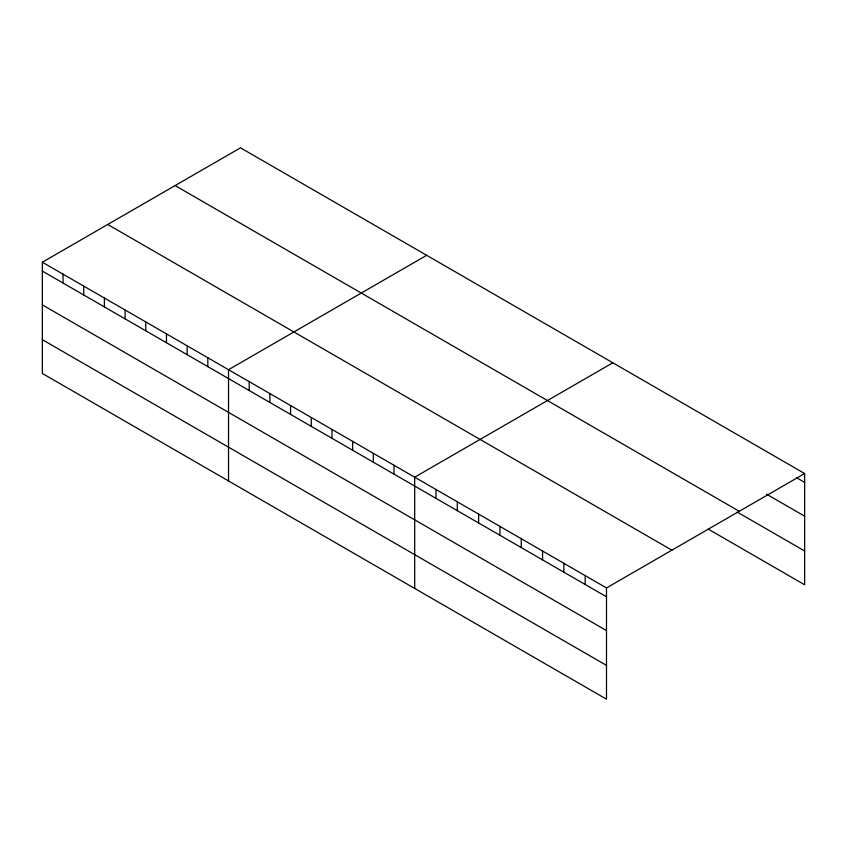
<?xml version="1.0" encoding="UTF-8"?>
<svg xmlns="http://www.w3.org/2000/svg" width="847" height="847" viewBox="0 0 847 847"><rect width="100%" height="100%" fill="white"/><g stroke="black" fill="none" stroke-linecap="round" stroke-linejoin="round"><path stroke-width="1.27" d="M42.35 262.221L606.494 587.934L606.494 699.177L42.35 373.463L42.35 262.221L240.506 147.823L804.65 473.537L804.65 584.779L708.187 529.079M426.666 255.307L228.521 369.705L228.521 480.948M612.836 362.791L414.691 477.189L414.691 588.432M606.494 587.934L804.65 473.537M796.794 477.867L804.65 482.398M766.514 494.161L804.65 516.183M175.107 185.578L739.262 511.281M737.345 512.139L804.65 550.995M107.738 224.476L671.893 550.179M42.35 271.093L606.494 596.796M42.35 304.878L606.494 630.581M42.35 339.679L606.494 665.393M585.182 575.632L585.182 584.494M563.869 563.329L563.869 572.191M542.567 551.016L542.567 559.888M521.254 538.713L521.254 547.586M499.942 526.411L499.942 535.272M478.629 514.108L478.629 522.97M457.316 501.805L457.316 510.667M436.004 489.492L436.004 498.364M394.003 465.247L394.003 474.119M373.315 453.304L373.315 462.176M352.627 441.361L352.627 450.233M331.95 429.418L331.95 438.291M311.262 417.476L311.262 426.348M290.574 405.533L290.574 414.405M269.886 393.59L269.886 402.463M249.209 381.648L249.209 390.52M207.833 357.762L207.833 366.635M187.145 345.82L187.145 354.692M166.467 333.877L166.467 342.749M145.779 321.934L145.779 330.806M125.091 309.991L125.091 318.864M104.403 298.049L104.403 306.921M83.726 286.106L83.726 294.978M63.038 274.163L63.038 283.036"/></g></svg>
